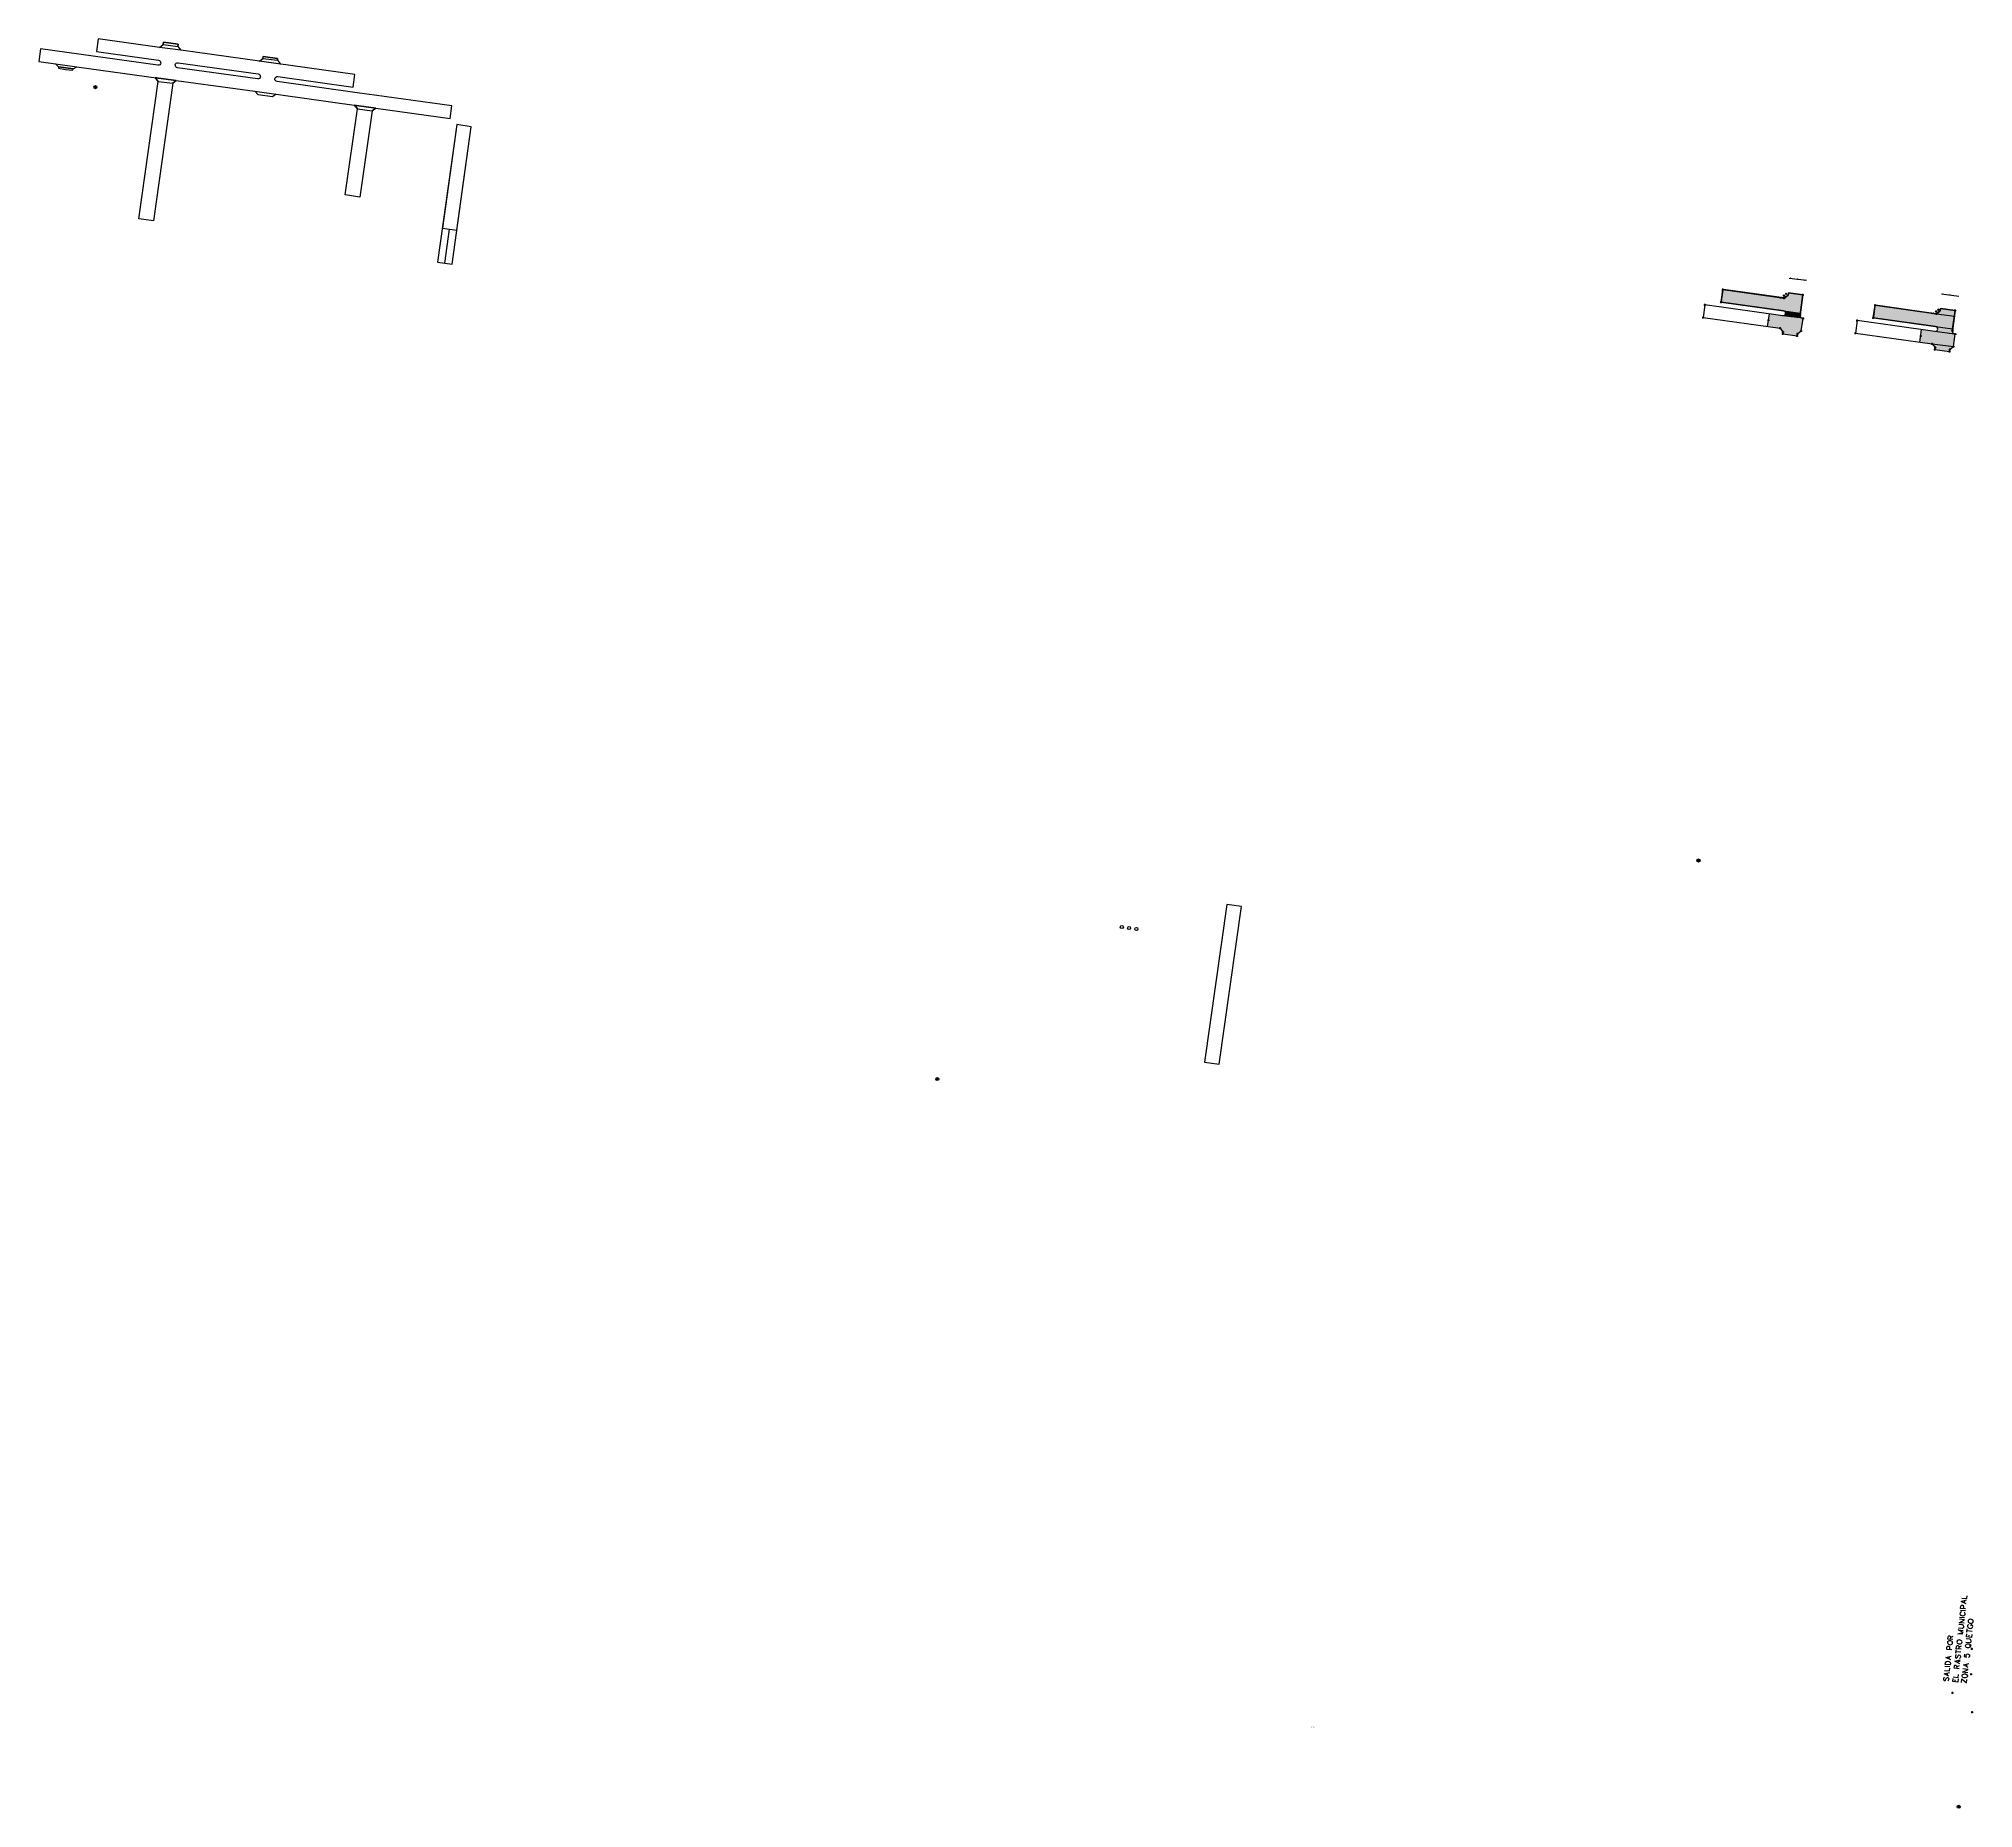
# Model space of a CAD drawing. Header units: metres. Extents: x -977055 to 805873, y -1033982 to 242021.
# Drawn here: x -254 to 693, y 411 to 1276 of the extents above; entities that cross this region are included whole.
import ezdxf

# ---------------------------------------------------------------- set-up
doc = ezdxf.new("R2010")
doc.units = ezdxf.units.M
doc.header["$PDMODE"] = 32
doc.header["$PDSIZE"] = 1.5
for name, color, linetype in [('12-CONDICIONES EXISTENTES', 2, 'Continuous'), ('C-ROAD-PROF-TEXT', 11, 'Continuous'), ('linea 1', 1, 'Continuous'), ('puntos nov 7', 50, 'Continuous'), ('PUNTOS V', 4, 'Continuous'), ('V-NODE', 1, 'Continuous')]:
    doc.layers.add(name, color=color, linetype=linetype)
doc.layers.add('PDF2_area escolar', color=7, linetype='Continuous', true_color=0x989898)
doc.layers.add('PDF_Geometry', color=7, linetype='Continuous', true_color=0x797979)
doc.styles.get("Standard").update_dxf_attribs({"font": 'arial.ttf'})

# ---------------------------------------------------------------- blocks, each defined once
blk = doc.blocks.new('*U274')
at = {"color": 0, "linetype": 'ByBlock', "lineweight": -2, "transparency": 16777216}
for p, q in [((-1, 0), (1, 0)), ((0, -1), (0, 1))]:
    blk.add_line(p, q, dxfattribs=at)
blk.add_circle((0, 0), 0.5, dxfattribs=at)
blk = doc.blocks.new('*U1978', base_point=(691.974, 488.744, 1037.643))
at = {"layer": 'V-NODE', "color": 50, "lineweight": -2, "xscale": 0.5, "yscale": 0.5, "zscale": 0.5}
blk.add_blockref('*U274', (691.974, 488.744, 1037.643), dxfattribs=at)
blk = doc.blocks.new('*U1981', base_point=(685.678, 482.913, 1039.007))
at = {"layer": 'V-NODE', "color": 50, "lineweight": -2, "xscale": 0.5, "yscale": 0.5, "zscale": 0.5}
blk.add_blockref('*U274', (685.678, 482.913, 1039.007), dxfattribs=at)
blk = doc.blocks.new('*U1984', base_point=(691.59, 476.407, 1039.912))
at = {"layer": 'V-NODE', "color": 50, "lineweight": -2, "xscale": 0.5, "yscale": 0.5, "zscale": 0.5}
blk.add_blockref('*U274', (691.59, 476.407, 1039.912), dxfattribs=at)
blk = doc.blocks.new('*U1993', base_point=(692.117, 457.844, 1044.056))
at = {"layer": 'V-NODE', "color": 50, "lineweight": -2, "xscale": 0.5, "yscale": 0.5, "zscale": 0.5}
blk.add_blockref('*U274', (692.117, 457.844, 1044.056), dxfattribs=at)
blk = doc.blocks.new('*U1996', base_point=(682.49, 467.306, 1043.416))
at = {"layer": 'V-NODE', "color": 50, "lineweight": -2, "xscale": 0.5, "yscale": 0.5, "zscale": 0.5}
blk.add_blockref('*U274', (682.49, 467.306, 1043.416), dxfattribs=at)
blk = doc.blocks.new('base')
at = {"layer": 'PDF_Geometry', "lineweight": 25, "extrusion": (-0.000787417, 0.063364, 0.99799), "elevation": 0.03}
for points in [[(201.98, 501.22), (199.51, 501.52), (199.34, 500.1)], [(202.19, 508.01), (202.48, 508.11), (202.74, 508.32), (202.86, 508.53), (202.91, 508.99), (202.86, 509.28), (202.65, 509.53), (202.39, 509.66), (202.09, 509.83), (201.49, 509.9), (201.11, 509.81), (200.87, 509.75), (200.62, 509.54), (200.45, 509.29), (200.39, 508.83), (200.5, 508.59), (200.7, 508.33), (200.91, 508.16)], [(200.24, 507.55), (202.7, 507.25)], [(200.12, 506.59), (202.59, 506.29), (202.46, 505.24), (202.33, 504.89), (202.17, 504.77), (201.93, 504.7), (201.57, 504.75), (201.35, 504.87), (201.28, 505.01), (201.18, 505.4), (201.31, 506.45)], [(199.82, 504.12), (202.18, 502.87), (199.59, 502.2)], [(200.6, 503.66), (200.46, 502.47)], [(201.61, 518.98), (204.08, 518.68), (201.5, 518.06), (203.86, 516.81), (201.39, 517.1)], [(203.74, 515.85), (202, 516.06), (201.63, 516.01), (201.37, 515.81), (201.19, 515.46), (201.16, 515.23), (201.25, 514.85), (201.46, 514.59), (201.8, 514.41), (203.54, 514.2)], [(200.96, 513.58), (203.43, 513.29), (200.76, 511.89), (203.23, 511.6)], [(200.65, 510.98), (203.12, 510.68)], [(197.22, 519.09), (197.4, 520.6), (199.92, 520.29), (199.74, 518.79)], [(199.65, 518.05), (199.45, 516.41)], [(199.55, 517.23), (197.03, 517.53)], [(198.58, 514.24), (198.83, 514.35), (199.09, 514.55), (199.25, 514.76), (199.31, 515.22), (199.2, 515.47), (199, 515.77), (198.78, 515.89), (198.43, 516.07), (197.84, 516.14), (197.46, 516.05), (197.22, 515.98), (196.96, 515.74), (196.79, 515.52), (196.74, 515.07), (196.85, 514.82), (197.05, 514.57), (197.26, 514.4), (197.62, 514.36), (197.7, 514.95)], [(207.12, 526.61), (209.59, 526.32), (209.47, 525.26), (209.28, 524.92), (209.18, 524.79), (208.94, 524.73), (208.57, 524.77), (208.35, 524.89), (208.23, 525.04), (208.19, 525.42), (208.31, 526.47)], [(206.51, 521.54), (208.98, 521.24), (208.85, 520.15), (208.67, 519.84), (208.56, 519.72), (208.33, 519.65), (208.1, 519.68), (207.83, 519.8), (207.76, 519.95), (207.66, 520.29), (207.79, 521.39)], [(207.69, 520.56), (206.31, 519.89)], [(205.22, 528.14), (205.02, 526.5)], [(205.12, 527.32), (202.65, 527.62)], [(202.5, 526.34), (204.97, 526.04), (204.84, 524.99), (204.71, 524.63), (204.55, 524.51), (204.31, 524.45), (204.08, 524.48), (203.87, 524.59), (203.75, 524.75), (203.7, 525.13), (203.83, 526.18)], [(203.73, 525.35), (202.3, 524.69)], [(200.23, 522.9), (198.45, 523.11), (198.07, 523.07), (197.82, 522.87), (197.63, 522.52), (197.61, 522.29), (197.7, 521.91), (197.9, 521.65), (198.25, 521.47), (200.03, 521.25)], [(198.73, 520.44), (198.62, 519.52)], [(198.41, 524.7), (197.59, 524.05)], [(208.68, 539.5), (211.03, 538.25), (208.45, 537.58)], [(210.83, 536.6), (208.36, 536.9), (208.19, 535.48)], [(208.12, 534.89), (210.59, 534.59)], [(207.71, 531.46), (210.06, 530.2), (207.48, 529.58)], [(209.46, 539.04), (209.31, 537.85)], [(208.49, 530.99), (208.34, 529.81)], [(203.65, 535.89), (206.12, 535.59), (205.99, 534.54), (205.86, 534.19), (205.71, 534.11), (205.46, 534), (205.23, 534.03), (205.02, 534.19), (204.9, 534.3), (204.85, 534.68), (204.98, 535.73)], [(203.35, 533.42), (205.71, 532.16), (203.13, 531.55)], [(204.99, 528.91), (205.25, 529.11), (205.38, 529.47), (205.44, 529.92), (205.39, 530.3), (205.19, 530.56), (204.91, 530.59), (204.67, 530.48), (204.57, 530.4), (204.4, 530.19), (204.08, 529.48), (203.92, 529.27), (203.81, 529.15), (203.57, 529.08), (203.21, 529.13), (203.01, 529.38), (202.91, 529.76), (202.97, 530.22), (203.15, 530.57), (203.4, 530.77)], [(204.88, 534.91), (203.45, 534.24)], [(204.13, 532.96), (203.99, 531.77)], [(199.48, 537.87), (202, 537.57), (199.29, 536.23), (201.8, 535.93)], [(199.17, 535.27), (201.57, 534.01), (198.94, 533.4)], [(200.93, 528.7), (201.07, 529.89), (199.99, 530.16), (200.11, 530.01), (200.21, 529.63), (200.16, 529.26), (199.99, 528.96), (199.73, 528.76), (199.35, 528.66), (199.12, 528.69), (198.77, 528.87), (198.57, 529.13), (198.47, 529.46), (198.52, 529.83), (198.7, 530.18), (198.85, 530.3), (199.09, 530.36)], [(199.95, 534.8), (199.81, 533.66)], [(210.86, 539.94), (211.12, 540.14), (211.3, 540.49), (211.36, 540.99), (211.26, 541.32), (211.06, 541.58), (210.83, 541.61), (210.59, 541.54), (210.44, 541.42), (210.32, 541.21), (210.01, 540.55), (209.84, 540.29), (209.69, 540.22), (209.44, 540.11), (209.08, 540.15), (208.88, 540.41), (208.83, 540.78), (208.89, 541.29), (209.02, 541.59), (209.28, 541.8)], [(204.25, 540.87), (204.43, 542.38), (206.9, 542.08), (206.72, 540.57)], [(206.63, 539.84), (204.16, 540.14), (203.99, 538.72)], [(205.76, 542.22), (205.65, 541.31)], [(202.6, 542.55), (202.39, 540.86), (200.08, 542.86), (199.88, 541.17)]]:
    blk.add_lwpolyline(points, dxfattribs=at)
for points in [[(199.01, 512.75), (198.9, 513), (198.7, 513.25), (198.49, 513.42), (198.14, 513.6), (197.54, 513.67), (197.16, 513.58), (196.92, 513.47), (196.66, 513.27), (196.49, 513.06), (196.44, 512.6), (196.54, 512.31), (196.74, 512.05), (196.96, 511.93), (197.31, 511.75), (197.91, 511.68), (198.29, 511.77), (198.53, 511.84), (198.78, 512.04), (198.95, 512.3)], [(209.21, 523.12), (209.1, 523.36), (208.9, 523.62), (208.68, 523.78), (208.33, 523.96), (207.74, 524.04), (207.4, 523.94), (207.11, 523.83), (206.86, 523.63), (206.74, 523.41), (206.68, 522.96), (206.75, 522.72), (206.94, 522.42), (207.21, 522.29), (207.51, 522.12), (208.1, 522.04), (208.49, 522.14), (208.73, 522.2), (208.99, 522.45), (209.15, 522.66)], [(204.58, 522.84), (204.52, 523.08), (204.32, 523.33), (204.06, 523.5), (203.75, 523.63), (203.16, 523.71), (202.78, 523.66), (202.53, 523.55), (202.28, 523.35), (202.11, 523.14), (202.06, 522.68), (202.16, 522.39), (202.36, 522.13), (202.58, 522.01), (202.93, 521.83), (203.52, 521.76), (203.86, 521.86), (204.15, 521.92), (204.4, 522.12), (204.53, 522.38)], [(208, 533.93), (210.47, 533.63), (210.37, 532.81), (210.19, 532.46), (209.94, 532.26), (209.7, 532.19), (209.31, 532.1), (208.72, 532.17), (208.42, 532.35), (208.15, 532.47), (207.95, 532.73), (207.91, 533.1)]]:
    blk.add_lwpolyline(points, close=True, dxfattribs=at)
blk = doc.blocks.new('*U2823')
at = {"color": 0, "linetype": 'ByBlock', "lineweight": -2, "transparency": 16777216}
for p, q in [((-0.7, -0.7), (0.7, 0.7)), ((-0.7, 0.7), (0.7, -0.7))]:
    blk.add_line(p, q, dxfattribs=at)
blk.add_circle((0, 0), 0.5, dxfattribs=at)
blk = doc.blocks.new('*U2826', base_point=(859.596, 1061.824, 997.32))
at = {"layer": 'V-NODE', "color": 50, "lineweight": -2, "xscale": 0.5, "yscale": 0.5, "zscale": 0.5}
blk.add_blockref('*U2823', (859.596, 1061.824, 997.32), dxfattribs=at)
blk = doc.blocks.new('*U2829', base_point=(858.499, 1060.98, 997.399))
at = {"layer": 'V-NODE', "color": 50, "lineweight": -2, "xscale": 0.5, "yscale": 0.5, "zscale": 0.5}
blk.add_blockref('*U2823', (858.499, 1060.98, 997.399), dxfattribs=at)
blk = doc.blocks.new('*U4553')
at = {"color": 0, "linetype": 'ByBlock', "lineweight": -2, "transparency": 16777216}
for p, q in [((-1, 0), (1, 0)), ((0, -1), (0, 1))]:
    blk.add_line(p, q, dxfattribs=at)
blk.add_circle((0, 0), 0.5, dxfattribs=at)
blk = doc.blocks.new('*U4703', base_point=(856.886, 1059.946, 996.477))
at = {"layer": 'V-NODE', "lineweight": -2, "xscale": 0.2, "yscale": 0.2, "zscale": 0.2}
blk.add_blockref('*U4553', (856.886, 1059.946, 996.477), dxfattribs=at)
blk = doc.blocks.new('*U4733', base_point=(857.109, 1060.144, 996.674))
at = {"layer": 'V-NODE', "lineweight": -2, "xscale": 0.2, "yscale": 0.2, "zscale": 0.2}
blk.add_blockref('*U4553', (857.109, 1060.144, 996.674), dxfattribs=at)
blk = doc.blocks.new('*U4736', base_point=(856.122, 1060.221, 996.673))
at = {"layer": 'V-NODE', "lineweight": -2, "xscale": 0.2, "yscale": 0.2, "zscale": 0.2}
blk.add_blockref('*U4553', (856.122, 1060.221, 996.673), dxfattribs=at)
blk = doc.blocks.new('*U4768')
at = {"color": 0, "linetype": 'ByBlock', "lineweight": -2, "transparency": 16777216}
for p, q in [((-1, 0), (1, 0)), ((0, -1), (0, 1))]:
    blk.add_line(p, q, dxfattribs=at)
blk.add_circle((0, 0), 0.5, dxfattribs=at)
blk = doc.blocks.new('*U4770', base_point=(818.989, 1050.325, 997.271))
at = {"layer": 'V-NODE', "color": 3, "lineweight": -2, "xscale": 0.5, "yscale": 0.5, "zscale": 0.5}
blk.add_blockref('*U4768', (818.989, 1050.325, 997.271), dxfattribs=at)
blk = doc.blocks.new('*U4772', base_point=(858.618, 1059.805, 996.464))
at = {"layer": 'V-NODE', "color": 3, "lineweight": -2, "xscale": 0.5, "yscale": 0.5, "zscale": 0.5}
blk.add_blockref('*U4768', (858.618, 1059.805, 996.464), dxfattribs=at)
blk = doc.blocks.new('*U4773', base_point=(828.582, 1063.97, 996.881))
at = {"layer": 'V-NODE', "color": 3, "lineweight": -2, "xscale": 0.5, "yscale": 0.5, "zscale": 0.5}
blk.add_blockref('*U4768', (828.582, 1063.97, 996.881), dxfattribs=at)
blk = doc.blocks.new('*U4774', base_point=(827.718, 1057.863, 996.93))
at = {"layer": 'V-NODE', "color": 3, "lineweight": -2, "xscale": 0.5, "yscale": 0.5, "zscale": 0.5}
blk.add_blockref('*U4768', (827.718, 1057.863, 996.93), dxfattribs=at)
blk = doc.blocks.new('*U4775', base_point=(819.841, 1056.436, 997.217))
at = {"layer": 'V-NODE', "color": 3, "lineweight": -2, "xscale": 0.5, "yscale": 0.5, "zscale": 0.5}
blk.add_blockref('*U4768', (819.841, 1056.436, 997.217), dxfattribs=at)
blk = doc.blocks.new('*U4776', base_point=(818.988, 1050.321, 997.256))
at = {"layer": 'V-NODE', "color": 3, "lineweight": -2, "xscale": 0.5, "yscale": 0.5, "zscale": 0.5}
blk.add_blockref('*U4768', (818.988, 1050.321, 997.256), dxfattribs=at)
blk = doc.blocks.new('*U4777', base_point=(850.928, 1048.984, 996.868))
at = {"layer": 'V-NODE', "color": 3, "lineweight": -2, "xscale": 0.5, "yscale": 0.5, "zscale": 0.5}
blk.add_blockref('*U4768', (850.928, 1048.984, 996.868), dxfattribs=at)
blk = doc.blocks.new('*U4778', base_point=(856.576, 1045.078, 996.745))
at = {"layer": 'V-NODE', "color": 3, "lineweight": -2, "xscale": 0.5, "yscale": 0.5, "zscale": 0.5}
blk.add_blockref('*U4768', (856.576, 1045.078, 996.745), dxfattribs=at)
blk = doc.blocks.new('*U4779', base_point=(857.991, 1043.226, 996.79))
at = {"layer": 'V-NODE', "color": 3, "lineweight": -2, "xscale": 0.5, "yscale": 0.5, "zscale": 0.5}
blk.add_blockref('*U4768', (857.991, 1043.226, 996.79), dxfattribs=at)
blk = doc.blocks.new('*U4780', base_point=(857.864, 1042.343, 996.842))
at = {"layer": 'V-NODE', "color": 3, "lineweight": -2, "xscale": 0.5, "yscale": 0.5, "zscale": 0.5}
blk.add_blockref('*U4768', (857.864, 1042.343, 996.842), dxfattribs=at)
blk = doc.blocks.new('*U4781', base_point=(864.993, 1041.377, 996.865))
at = {"layer": 'V-NODE', "color": 3, "lineweight": -2, "xscale": 0.5, "yscale": 0.5, "zscale": 0.5}
blk.add_blockref('*U4768', (864.993, 1041.377, 996.865), dxfattribs=at)
blk = doc.blocks.new('*U4782', base_point=(865.123, 1042.317, 996.807))
at = {"layer": 'V-NODE', "color": 3, "lineweight": -2, "xscale": 0.5, "yscale": 0.5, "zscale": 0.5}
blk.add_blockref('*U4768', (865.123, 1042.317, 996.807), dxfattribs=at)
blk = doc.blocks.new('*U4783', base_point=(866.876, 1043.735, 996.763))
at = {"layer": 'V-NODE', "color": 3, "lineweight": -2, "xscale": 0.5, "yscale": 0.5, "zscale": 0.5}
blk.add_blockref('*U4768', (866.876, 1043.735, 996.763), dxfattribs=at)
blk = doc.blocks.new('*U4784', base_point=(867.845, 1049.832, 996.672))
at = {"layer": 'V-NODE', "color": 3, "lineweight": -2, "xscale": 0.5, "yscale": 0.5, "zscale": 0.5}
blk.add_blockref('*U4768', (867.845, 1049.832, 996.672), dxfattribs=at)
blk = doc.blocks.new('*U4785', base_point=(866.413, 1051.539, 996.589))
at = {"layer": 'V-NODE', "color": 3, "lineweight": -2, "xscale": 0.5, "yscale": 0.5, "zscale": 0.5}
blk.add_blockref('*U4768', (866.413, 1051.539, 996.589), dxfattribs=at)
blk = doc.blocks.new('*U4786', base_point=(867.765, 1061.399, 996.366))
at = {"layer": 'V-NODE', "color": 3, "lineweight": -2, "xscale": 0.5, "yscale": 0.5, "zscale": 0.5}
blk.add_blockref('*U4768', (867.765, 1061.399, 996.366), dxfattribs=at)
blk = doc.blocks.new('fundicion 05-25')
at = {"color": 6}
blk.add_lwpolyline([(-94.26, 7.36), (-54.3, 1.79), (-45.63, 0.65), (-7.18, -4.68), (42.51, -11.6), (52.06, -12.86), (88.36, -17.95), (89.14, -11.79), (51.27, -6.5), (44.06, -5.56), (3.69, 0.06), (3.69, 0.06, -1), (4.03, 2.52), (40.86, -2.61), (41.72, 3.53), (-43.43, 15.39), (-53.89, 16.73), (-83.79, 21.05), (-84.67, 14.79), (-54.29, 10.55, -1), (-54.63, 8.1), (-54.63, 8.1), (-112.07, 16.1), (-112.92, 9.96), (-104.68, 8.81), (-103.21, 7.31), (-96.05, 6.3), (-94.26, 7.36)], format="xyb", dxfattribs=at)
for points, elevation in [([(-53.89, 16.73), (-52.01, 18.13), (-51.82, 19.28), (-44.68, 18.34), (-44.83, 17.2), (-43.43, 15.39), (-53.89, 16.73)], -0.9), ([(-52.01, 18.13), (-44.83, 17.2)], -0.9), ([(-104.68, 8.81), (-103.21, 7.31), (-103.31, 6.64), (-99.77, 6.05), (-96.21, 5.68), (-96.05, 6.3), (-94.26, 7.36)], -0.02), ([(-55.93, 2.02), (-45.63, 0.65), (-47.38, -0.75), (-56.77, -68.09), (-63.9, -67.09), (-54.54, 0.18), (-55.93, 2.02)], -1.41), ([(-54.54, 0.18), (-47.38, -0.75)], -1.41), ([(-7.18, -4.68), (3.22, -6.13), (1.5, -7.44), (-5.62, -6.46), (-7.18, -4.68)], -0.91), ([(41.64, -11.48), (52.06, -12.86), (50.18, -14.18), (44.15, -56.41), (37.04, -55.39), (43.06, -13.21), (41.64, -11.48)], -0.79), ([(43.06, -13.21), (50.18, -14.18)], -0.79), ([(82.22, -88.28), (89.36, -89.26), (98.67, -21.99), (91.54, -21), (82.22, -88.28)], -998.16)]:
    blk.add_lwpolyline(points, dxfattribs=dict(at, elevation=elevation))
for points in [[(-44.68, 18.34), (-51.82, 19.28), (-52.01, 18.13), (-44.83, 17.2)], [(3.95, 11.29), (-3.16, 12.27), (-3.28, 11.44), (3.84, 10.48)], [(-103.21, 7.31), (-103.31, 6.64), (-99.77, 6.05), (-96.21, 5.68), (-96.05, 6.3)], [(-45.63, 0.65), (-54.3, 1.79), (-55.93, 2.02), (-54.54, 0.18), (-47.38, -0.75)], [(52.06, -12.86), (42.51, -11.6), (41.64, -11.48), (43.06, -13.21), (50.18, -14.18)]]:
    blk.add_lwpolyline(points, close=True, dxfattribs=at)
for points in [[(-5.08, 10.05), (-3.28, 11.44), (-3.16, 12.27), (3.95, 11.29), (3.84, 10.48), (5.29, 8.61), (-5.08, 10.05)], [(-3.28, 11.44), (3.84, 10.48)], [(-104.68, 8.81), (-103.21, 7.31), (-103.31, 6.64), (-99.77, 6.05), (-96.21, 5.68), (-96.05, 6.3), (-94.26, 7.36)], [(-104.68, 8.81), (-103.21, 7.31), (-96.05, 6.3), (-94.26, 7.36)], [(-104.68, 8.81), (-94.26, 7.36)], [(-103.21, 7.31), (-96.05, 6.3)]]:
    blk.add_lwpolyline(points, dxfattribs=at)
at = {"color": 6, "elevation": -998.16}
blk.add_lwpolyline([(-5.9, 1.4), (-45.03, 6.85, -1), (-44.69, 9.31), (-5.55, 3.86, -1)], format="xyb", close=True, dxfattribs=at)

msp = doc.modelspace()

# ---------------------------------------------------------------- hatches: boundary and pattern name
h = msp.add_hatch(color=1)
h.dxf.hatch_style = 1
h.paths.add_polyline_path([(609.30415, 1150.93342, -0.413020089), (609.0903, 1151.21406), (602.20088, 1152.13014), (602.04531, 1150.99558), (600.39019, 1149.73833, -0.163849855), (600.44112, 1149.58711, -1.071381241), (599.94349, 1149.62144), (598.68212, 1149.79635), (598.68212, 1149.70477), (598.55893, 1149.72193, -1.07974303), (598.36142, 1149.74945), (597.67314, 1149.84532), (597.68132, 1149.90406, -0.204160895), (597.61413, 1149.94445), (570.40275, 1153.71777, -0.415021003), (570.1201, 1153.50457), (569.32614, 1147.89264, -0.413712861), (569.53871, 1147.61051), (599.78124, 1143.38462), (608.11242, 1142.24225)])
h.paths.add_polyline_path([(609.37888, 1139.3672, -0.425891287), (609.17297, 1139.66312), (609.03547, 1139.6906), (599.43961, 1140.92631), (592.92942, 1141.83491), (592.53567, 1139.01371, -0.374157039), (592.75112, 1138.76611, -0.455437729), (592.46656, 1138.51851), (592.07424, 1135.70749), (597.90151, 1134.89464, -0.932997044), (598.39912, 1134.86011, -0.233549761), (598.30102, 1134.66155), (599.41337, 1133.20754, -0.619329516), (599.81412, 1133.00811, -0.455129131), (599.52981, 1132.76047), (599.47321, 1132.37249, -0.411232028), (599.68485, 1132.09154), (606.31838, 1131.19267, -0.415017366), (606.60036, 1131.40675), (606.66187, 1131.85146, -0.374511748), (606.44612, 1132.09911, -0.7069306), (606.89049, 1132.25633), (608.25475, 1133.35988, -0.171693799), (608.19912, 1133.51711, -0.461167824), (608.48836, 1133.76401)])
h.paths.add_polyline_path([(599.96743, 1149.22321), (600.68332, 1149.23034), (600.68024, 1149.53943), (599.96434, 1149.5323)], flags=24)
h = msp.add_hatch(color=1)
h.dxf.hatch_style = 1
h.paths.add_polyline_path([(683.83306, 1131.67555, -0.425891287), (683.62715, 1131.97146), (683.48966, 1131.99894), (673.89379, 1133.23465), (667.3836, 1134.14326), (666.98986, 1131.32205, -0.374157039), (667.2053, 1131.07445, -0.455437729), (666.92074, 1130.82685), (666.52842, 1128.01583), (672.3557, 1127.20299, -0.995540681), (672.8512, 1127.13612), (682.6554, 1125.85777, -0.422425452), (682.94254, 1126.07235)])
h.paths.add_polyline_path([(682.56661, 1134.55059), (674.3731, 1135.67408, -0.940620161), (673.90744, 1133.24291), (683.49678, 1131.99802, -0.380393944), (682.40237, 1133.38234, -0.370274656), (682.1903, 1133.62945, -0.454713254), (682.47426, 1133.87713)])
h.paths.add_polyline_path([(683.40896, 1140.69378), (674.89298, 1141.86148, -1.000759481), (674.39767, 1141.92979), (673.1363, 1142.1047), (673.1363, 1142.01311), (673.01311, 1142.03027, -1.07974303), (672.8156, 1142.05779), (672.12732, 1142.15367), (672.1355, 1142.2124, -0.204160895), (672.06831, 1142.25279), (644.85693, 1146.02611, -0.415021003), (644.57428, 1145.81291), (643.78032, 1140.20098, -0.413712861), (643.99289, 1139.91885), (674.23543, 1135.69296), (682.56661, 1134.55059)])
h.paths.add_polyline_path([(674.42161, 1141.53155), (675.1375, 1141.53868), (675.13442, 1141.84777), (674.41853, 1141.84064)], flags=24)
h = msp.add_hatch(color=1)
h.dxf.hatch_style = 1
h.paths.add_polyline_path([(607.73612, 1141.32111, -0.454713254), (608.02008, 1141.56879), (608.11242, 1142.24225), (599.91892, 1143.36574, -0.940620161), (599.45326, 1140.93457), (609.0426, 1139.68968, -0.380393944), (607.94819, 1141.074, -0.370274656)])
h = msp.add_hatch(color=1)
h.dxf.hatch_style = 1
h.paths.add_polyline_path([(683.75834, 1143.24176, -0.413020089), (683.54448, 1143.5224), (676.65506, 1144.43848), (676.49949, 1143.30392), (674.84438, 1142.04667, -0.199041982), (674.89298, 1141.86148), (683.40896, 1140.69378)])
h.paths.add_polyline_path([(681.34467, 1124.56467), (682.70893, 1125.66822, -0.205262126), (682.6554, 1125.85777), (672.8512, 1127.13612, -0.199612521), (672.7552, 1126.96989), (673.86755, 1125.51588, -0.619329516), (674.2683, 1125.31645, -0.455129131), (673.984, 1125.06881), (673.92739, 1124.68083, -0.411232028), (674.13903, 1124.39988), (680.77256, 1123.50102, -0.415017366), (681.05455, 1123.71509), (681.11605, 1124.1598, -0.374511748), (680.9003, 1124.40745, -0.7069306)])
h.paths.add_polyline_path([(674.42161, 1141.53155), (675.1375, 1141.53868), (675.13442, 1141.84777), (674.41853, 1141.84064)], flags=9)

# ---------------------------------------------------------------- linework, layer by layer
for points, elevation in [([(-96.61387, 1199.00345), (-103.72421, 1200.01906), (-97.69692, 1242.19716), (-99.1238, 1243.92809), (-88.69769, 1242.54534), (-90.57854, 1241.23156), (-96.61387, 1199.00345)], 997.376), ([(674.6453, 1141.89545), (683.40896, 1140.69378)], 996.462), ([(672.6033, 1127.16845), (682.9033, 1125.82545)], 996.743)]:
    msp.add_lwpolyline(points, dxfattribs=dict(elevation=elevation))
msp.add_lwpolyline([(-42.08993, 1233.41931), (-49.22187, 1234.4069), (-56.22763, 1183.81425), (-49.09568, 1182.82666)], close=True)
for points in [[(-56.22763, 1183.81425), (-49.09568, 1182.82666)], [(-54.97152, 1166.63962), (-52.66166, 1183.32046)]]:
    msp.add_lwpolyline(points)
at = {"color": 1}
for points in [[(599.94349, 1149.62144), (598.68212, 1149.79635), (598.68212, 1149.72811), (598.65453, 1149.72811), (598.65187, 1149.70899), (598.55893, 1149.72193, -1.07974303), (598.36142, 1149.74945), (597.67314, 1149.84532), (597.68132, 1149.90406, -0.204160895), (597.61413, 1149.94445), (570.40275, 1153.71777, -0.415021003), (570.1201, 1153.50457), (569.32614, 1147.89264, -0.413712861), (569.53871, 1147.61051), (599.78124, 1143.38462), (608.11242, 1142.24225), (609.30415, 1150.93342, -0.413020089), (609.0903, 1151.21406), (602.20088, 1152.13014), (602.04531, 1150.99558), (600.39019, 1149.73833, -0.163849855), (600.44112, 1149.58711, -1.071381241)], [(674.39767, 1141.92979), (673.1363, 1142.1047), (673.1363, 1142.03645), (673.10872, 1142.03645), (673.10605, 1142.01733), (673.01311, 1142.03027, -1.07974303), (672.8156, 1142.05779), (672.12732, 1142.15367), (672.1355, 1142.2124, -0.204160895), (672.06831, 1142.25279), (644.85693, 1146.02611, -0.415021003), (644.57428, 1145.81291), (643.78032, 1140.20098, -0.413712861), (643.99289, 1139.91885), (674.23543, 1135.69296), (682.56661, 1134.55059), (683.75834, 1143.24176, -0.413020089), (683.54448, 1143.5224), (676.65506, 1144.43848), (676.49949, 1143.30392), (674.84438, 1142.04667, -0.163849855), (674.8953, 1141.89545, -1.071381241)]]:
    msp.add_lwpolyline(points, format="xyb", close=True, dxfattribs=at)
for points, elevation in [([(600.19112, 1149.58711), (602.04531, 1150.99558), (602.20088, 1152.13014), (609.33812, 1151.18111), (607.98612, 1141.32111)], 996.462), ([(599.78124, 1143.38462), (608.11242, 1142.24225)], 996.879), ([(674.23543, 1135.69296), (682.56661, 1134.55059)], 996.879), ([(674.6453, 1141.89545), (676.49949, 1143.30392), (676.65506, 1144.43848), (683.7923, 1143.48945), (682.4403, 1133.62945)], 996.462)]:
    msp.add_lwpolyline(points, dxfattribs=dict(at, elevation=elevation))
at = {"elevation": 1009.43524}
msp.add_lwpolyline([(334.62138, 851.97971), (327.49141, 852.98143), (316.63943, 775.74003), (323.7694, 774.73831)], close=True, dxfattribs=at)
for centre in [(276.14931, 841.91075, 996.877), (279.71517, 841.41614, 996.877), (283.28103, 840.92153, 996.877)]:
    msp.add_circle(centre, 0.75)
at = {"layer": '12-CONDICIONES EXISTENTES', "color": 1}
for points, elevation in [([(602.58511, 1159.38629), (611.0717, 1158.25821)], 996.877), ([(599.78124, 1143.38462), (569.29112, 1147.64511), (570.15512, 1153.75211), (600.19112, 1149.58711)], 996.879), ([(597.69512, 1150.00311), (597.67314, 1149.84532)], 996.671), ([(598.68212, 1149.92611), (598.65187, 1149.70899)], 996.672), ([(600.19112, 1149.58711), (602.04531, 1150.99558)], 996.462), ([(602.04531, 1150.99558), (602.20088, 1152.13014)], 996.587), ([(607.98612, 1141.32111), (609.33812, 1151.18111)], 996.587), ([(674.23543, 1135.69296), (643.7453, 1139.95345), (644.6093, 1146.06045), (674.6453, 1141.89545)], 996.879), ([(677.03929, 1151.69463), (685.52589, 1150.56655)], 996.877), ([(592.07424, 1135.70749), (592.92942, 1141.83491)], 996.866), ([(672.1493, 1142.31145), (672.12732, 1142.15367)], 996.671), ([(673.1363, 1142.23445), (673.10605, 1142.01733)], 996.672), ([(674.6453, 1141.89545), (676.49949, 1143.30392)], 996.462), ([(676.49949, 1143.30392), (676.65506, 1144.43848)], 996.587), ([(682.4403, 1133.62945), (683.7923, 1143.48945)], 996.587), ([(666.52842, 1128.01583), (667.3836, 1134.14326)], 996.866)]:
    msp.add_lwpolyline(points, dxfattribs=dict(at, elevation=elevation))
at = {"layer": '12-CONDICIONES EXISTENTES', "color": 1, "elevation": 997.254}
for points in [[(599.43961, 1140.92631), (561.41412, 1146.23339), (560.56212, 1140.10311), (598.14912, 1134.86011), (599.56594, 1133.00811), (599.43712, 1132.12511), (606.56612, 1131.15911), (606.69612, 1132.09911), (608.44912, 1133.51711), (609.41812, 1139.61411), (609.03547, 1139.6906)], [(673.89379, 1133.23465), (635.8683, 1138.54173), (635.0163, 1132.41145), (672.6033, 1127.16845), (674.02012, 1125.31645), (673.8913, 1124.43345), (681.0203, 1123.46745), (681.1503, 1124.40745), (682.9033, 1125.82545), (683.8723, 1131.92245), (683.48966, 1131.99894)]]:
    msp.add_lwpolyline(points, close=True, dxfattribs=at)
at = {"layer": '12-CONDICIONES EXISTENTES', "color": 5, "elevation": 996.671}
for points in [[(597.69512, 1150.00311), (597.67314, 1149.84532), (598.65187, 1149.70899), (598.68212, 1149.92611)], [(672.1493, 1142.31145), (672.12732, 1142.15367), (673.10605, 1142.01733), (673.1363, 1142.23445)]]:
    msp.add_lwpolyline(points, dxfattribs=at)
at = {"layer": '12-CONDICIONES EXISTENTES', "color": 1}
for centre in [(603.2017, 1159.30433, 996.877), (606.77032, 1158.82997, 996.877), (610.33893, 1158.35561, 996.877), (677.65589, 1151.61267, 996.877), (681.2245, 1151.13831, 996.877), (684.79312, 1150.66395, 996.877)]:
    msp.add_circle(centre, 0.05, dxfattribs=at)
for centre, radius, start, end in [((599.61163, 1142.16442, 997.203), 1.24, 260.61120403, 82.08824489), ((609.27354, 1140.99702, 995.971), 1.32759, 165.87052127, 260.11060542), ((674.06581, 1134.47276, 997.203), 1.24, 260.61120403, 82.08824489), ((683.72772, 1133.30536, 995.971), 1.32759, 165.87052127, 260.11060542)]:
    msp.add_arc(centre, radius, start, end, dxfattribs=at)
at = {"layer": 'linea 1', "elevation": 996.405}
for points in [[(602.20088, 1152.13014), (609.33812, 1151.18111)], [(676.65506, 1144.43848), (683.7923, 1143.48945)]]:
    msp.add_lwpolyline(points, close=True, dxfattribs=at)
at = {"layer": 'linea 1'}
for p in [(-225.91769, 1252.73634, 1039.27), (558.234, 874.44656, 1039.27), (185.86899, 767.50003, 1039.27), (685.53032, 411.54807, 1037.54777)]:
    msp.add_point(p, dxfattribs=at)
at = {"layer": 'PDF_Geometry', "lineweight": 25, "extrusion": (-0.000787417, 0.063364, 0.99799)}
for centre, major_axis, ratio, start_param, end_param in [((690.07917, 490.24651, 1032.31405), (-1.30107, 0.1452, -0.01025), 0.746291481, 0.2756527714166662, 6.558838078596253), ((688.4992, 475.58313, 1033.24381), (-1.29094, 0.15116, -0.01062), 0.753805935, 0.234262605, 6.517447912)]:
    msp.add_ellipse(centre, major_axis=major_axis, ratio=ratio, start_param=start_param, end_param=end_param, dxfattribs=at)
at = {"layer": 'PUNTOS V', "color": 1}
for centre in [(600.27896, 1149.71455, 996.877), (674.73314, 1142.02289, 996.877)]:
    msp.add_circle(centre, 0.05, dxfattribs=at)

# ---------------------------------------------------------------- block references
msp.add_blockref('fundicion 05-25', (-140.76168, 1255.40997, 998.163))
at = {"layer": 'PDF2_area escolar'}
msp.add_blockref('base', (882.736, 1016.336, 999.038), dxfattribs=at)
at = {"layer": 'puntos nov 7'}
for name, p in [('*U1981', (685.678, 482.913, 1039.007)), ('*U1978', (691.974, 488.744, 1037.643)), ('*U1984', (691.59, 476.407, 1039.912)), ('*U1996', (682.49, 467.306, 1043.416)), ('*U1993', (692.117, 457.844, 1044.056))]:
    msp.add_blockref(name, p, dxfattribs=at)
at = {"layer": 'V-NODE'}
for name, p in [('*U4775', (561.41412, 1146.21811, 997.215)), ('*U4774', (569.29112, 1147.64511, 996.928)), ('*U4773', (570.15512, 1153.75211, 996.879)), ('*U4736', (597.69512, 1150.00311, 996.671)), ('*U4703', (598.45912, 1149.72811, 996.475)), ('*U4733', (598.68212, 1149.92611, 996.672)), ('*U4772', (600.19112, 1149.58711, 996.462)), ('*U2829', (600.07212, 1150.76211, 997.399)), ('*U2826', (601.16912, 1151.60611, 997.32)), ('*U4786', (609.33812, 1151.18111, 996.364)), ('*U4773', (644.6093, 1146.06045, 996.879)), ('*U4776', (560.56112, 1140.10311, 997.254)), ('*U4770', (560.56212, 1140.10711, 997.269)), ('*U4777', (592.50112, 1138.76611, 996.866)), ('*U4785', (607.98612, 1141.32111, 996.587)), ('*U4784', (609.41812, 1139.61411, 996.67)), ('*U4775', (635.8683, 1138.52645, 997.215)), ('*U4774', (643.7453, 1139.95345, 996.928)), ('*U4736', (672.1493, 1142.31145, 996.671)), ('*U4703', (672.9133, 1142.03645, 996.475)), ('*U4733', (673.1363, 1142.23445, 996.672)), ('*U4772', (674.6453, 1141.89545, 996.462)), ('*U2829', (674.5263, 1143.07045, 997.399)), ('*U2826', (675.6233, 1143.91445, 997.32)), ('*U4786', (683.7923, 1143.48945, 996.364)), ('*U4778', (598.14912, 1134.86011, 996.743)), ('*U4780', (599.43712, 1132.12511, 996.84)), ('*U4779', (599.56412, 1133.00811, 996.788)), ('*U4781', (606.56612, 1131.15911, 996.863)), ('*U4782', (606.69612, 1132.09911, 996.805)), ('*U4783', (608.44912, 1133.51711, 996.761)), ('*U4776', (635.0153, 1132.41145, 997.254)), ('*U4770', (635.0163, 1132.41545, 997.269)), ('*U4777', (666.9553, 1131.07445, 996.866)), ('*U4778', (672.6033, 1127.16845, 996.743)), ('*U4785', (682.4403, 1133.62945, 996.587)), ('*U4783', (682.9033, 1125.82545, 996.761)), ('*U4784', (683.8723, 1131.92245, 996.67)), ('*U4780', (673.8913, 1124.43345, 996.84)), ('*U4779', (674.0183, 1125.31645, 996.788)), ('*U4781', (681.0203, 1123.46745, 996.863)), ('*U4782', (681.1503, 1124.40745, 996.805))]:
    msp.add_blockref(name, p, dxfattribs=at)

# ---------------------------------------------------------------- texts
at = {"layer": 'C-ROAD-PROF-TEXT', "color": 11, "linetype": 'Continuous', "lineweight": -3, "attachment_point": 8}
for s, insert, char_height, rotation in [('{\\fCalibri|b0|i0|c0|p34;\\H0.91667x;\\C256;995.83}', (606.77731, 1158.88322, 996.877), 0.15, 0.57110767), ('{\\C2;996,15}', (600.325, 1149.27901), 0.15, 0.57110767), ('{\\fCalibri|b0|i0|c0|p34;\\H0.91667x;\\C256;995.83}', (681.2315, 1151.19156, 996.877), 0.15, 0.57110767), ('{\\C2;996,15}', (674.77919, 1141.58735), 0.15, 0.57110767), ('7.57%', (369.90199, 450.21141), 0.5, 4.32949099)]:
    msp.add_mtext(s, dxfattribs=dict(at, insert=insert, char_height=char_height, rotation=rotation))

doc.saveas('drawing.dxf')
